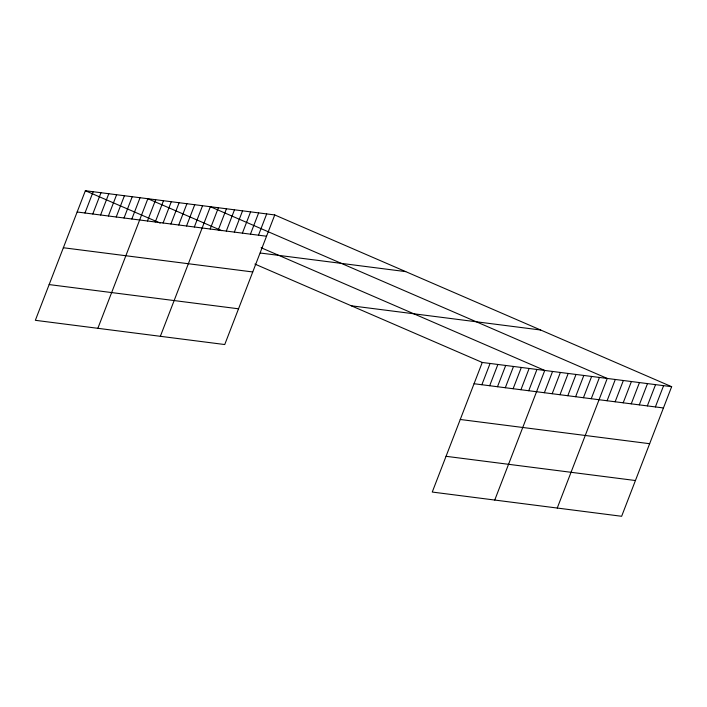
<?xml version="1.0" encoding="UTF-8"?>
<svg xmlns="http://www.w3.org/2000/svg" width="707" height="707" viewBox="0 0 707 707"><rect width="100%" height="100%" fill="white"/><g stroke="black" fill="none" stroke-linecap="round" stroke-linejoin="round"><path stroke-width="1.06" d="M274.749 214.946L85.361 190.722L35.35 320.315L224.738 344.539L274.749 214.946L671.65 386.685L621.639 516.278L432.251 492.054L482.262 362.461L671.65 386.685M84.964 213.001L93.174 191.721M92.776 214L100.986 192.719M100.588 214.999L108.798 193.718M108.401 215.997L116.611 194.717M116.213 216.996L124.423 195.715M124.025 217.995L132.236 196.714M131.838 218.993L140.048 197.713M97.849 328.313L147.86 198.711L221.715 230.676M147.463 220.991L155.673 199.71M155.275 221.989L163.485 200.717M163.087 222.988L171.297 201.716M170.9 223.986L179.11 202.715M178.712 224.985L186.922 203.713M186.524 225.984L194.734 204.712M194.337 226.991L202.547 205.71M160.348 336.302L210.359 206.709L607.26 378.448L557.249 508.041M210.191 229.015L218.401 207.734M218.242 230.049L226.452 208.768M226.293 231.074L234.503 209.793M234.344 232.108L242.554 210.827M242.395 233.133L250.605 211.853M250.437 234.167L258.647 212.887M258.488 235.192L266.698 213.912M481.865 384.732L490.075 363.46M489.677 385.73L497.887 364.459M497.489 386.729L505.699 365.457M505.302 387.736L513.512 366.456M513.114 388.735L521.324 367.454M520.926 389.734L529.136 368.453M528.739 390.732L536.949 369.452M494.75 500.052L544.761 370.45L261.104 247.715M544.363 392.73L552.574 371.449M552.176 393.728L560.386 372.448M559.988 394.727L568.198 373.446M567.801 395.726L576.011 374.445M575.613 396.724L583.823 375.452M583.425 397.723L591.635 376.451M591.238 398.721L599.448 377.45M607.092 400.754L615.302 379.473M615.143 401.779L623.353 380.507M623.194 402.813L631.404 381.533M631.245 403.838L639.455 382.567M639.296 404.872L647.506 383.592M647.338 405.898L655.548 384.626M655.389 406.932L663.599 385.651M77.151 211.994L266.539 236.226M260.282 253.018L405.73 271.621M63.356 247.742L252.744 271.965M351.282 305.786L540.669 330.01M49.145 284.576L238.533 308.8M474.052 383.733L663.44 407.957M460.257 419.481L649.645 443.704M446.046 456.307L635.434 480.53M85.361 190.722L160.197 223.103M254.891 264.073L482.262 362.461"/></g></svg>
